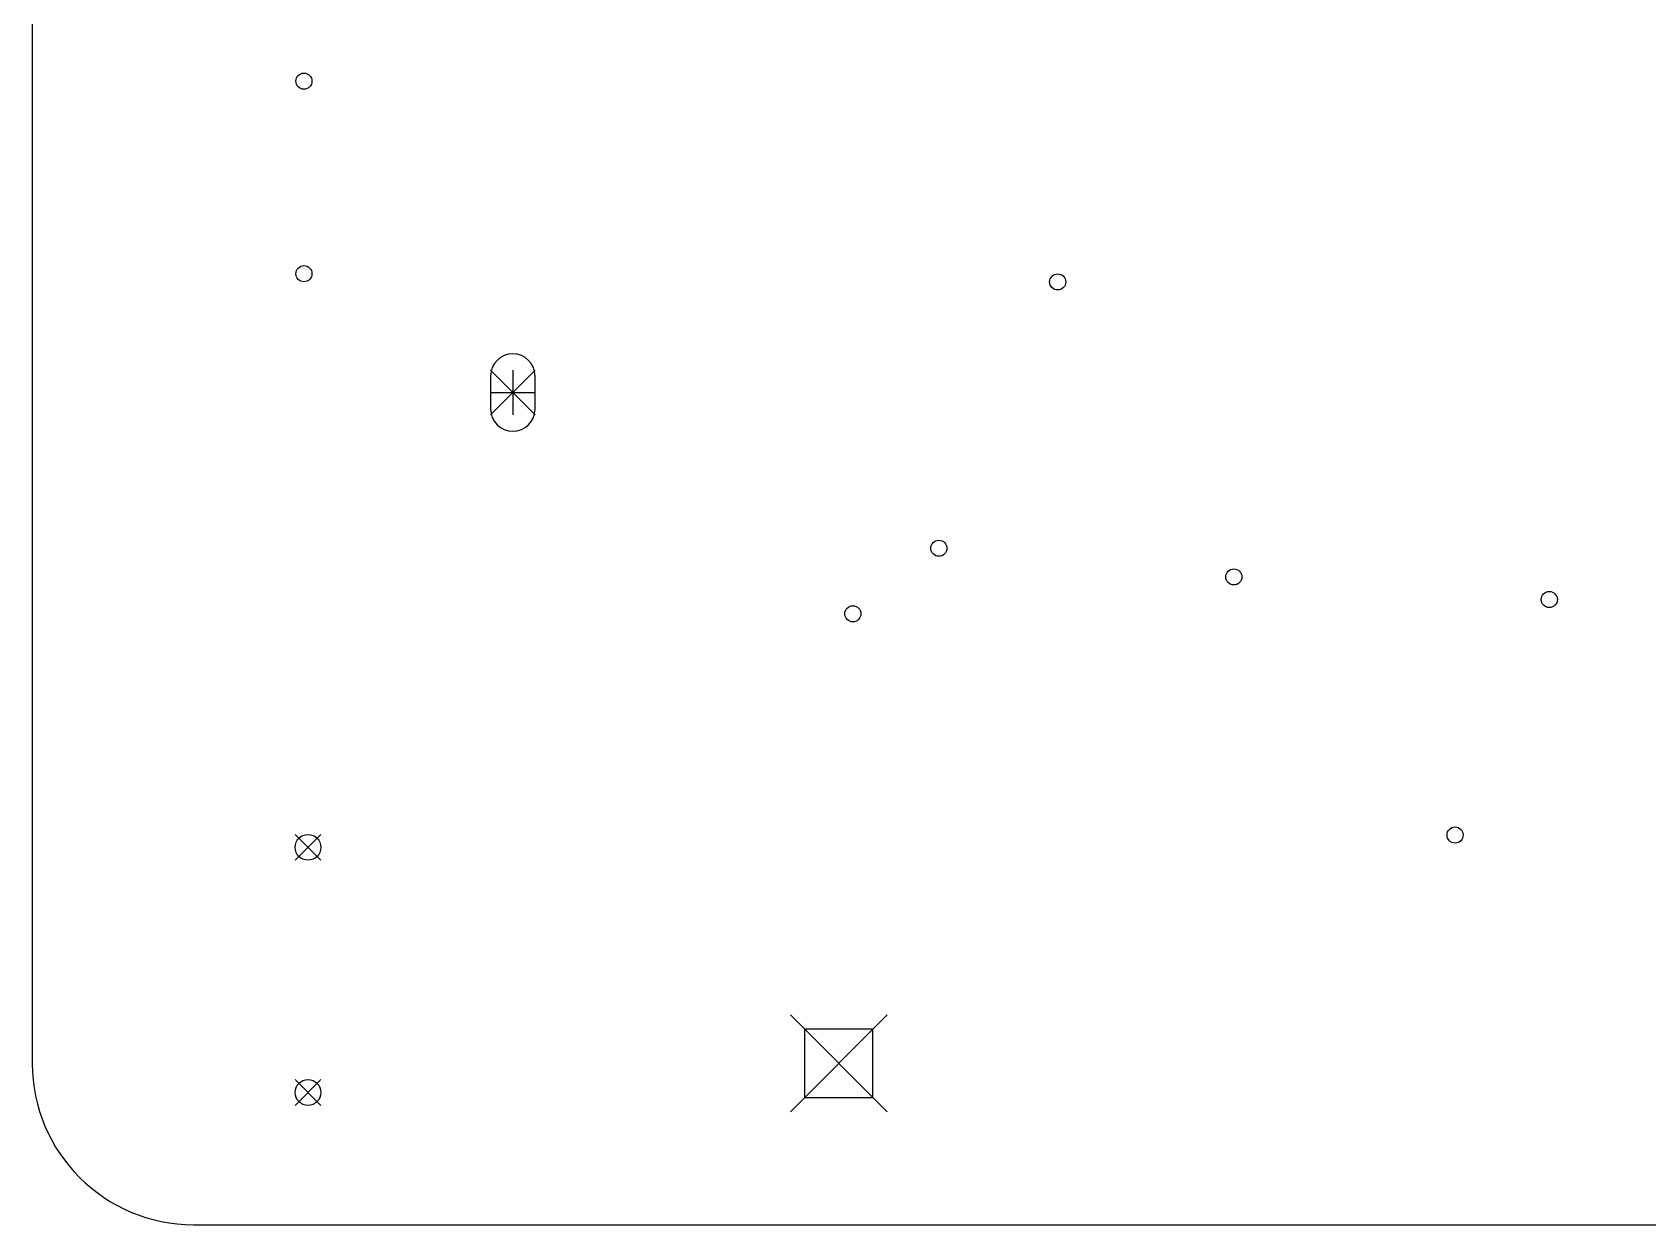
# Model space of a CAD drawing. Extents: x 48 to 150, y -176 to -50.
# Drawn here: x 50 to 100.1, y -150 to -113 of the extents above; entities that cross this region are included whole.
import ezdxf

# ---------------------------------------------------------------- set-up
doc = ezdxf.new("R2010")
doc.units = 0
doc.layers.add('BLACK', color=7, linetype='CONTINUOUS')

msp = doc.modelspace()

# ---------------------------------------------------------------- linework, layer by layer
at = {"layer": 'BLACK', "linetype": 'CONTINUOUS'}
for p, q in [((50, -55), (50, -145)), ((64.207, -123.516), (65.587, -124.896)), ((65.587, -123.516), (64.207, -124.896)), ((64.897, -123.516), (64.897, -124.896)), ((64.207, -123.696), (64.207, -124.716)), ((65.587, -124.716), (65.587, -123.696)), ((64.207, -124.206), (65.587, -124.206)), ((58.147, -137.903), (58.947, -138.703)), ((58.947, -137.903), (58.147, -138.703)), ((73.5, -143.5), (76.5, -146.5)), ((76.5, -143.5), (73.5, -146.5)), ((76.0607, -143.939), (73.9393, -143.939)), ((73.9393, -143.939), (73.9393, -146.061)), ((76.0607, -146.061), (76.0607, -143.939)), ((58.147, -145.503), (58.947, -146.303)), ((58.947, -145.503), (58.147, -146.303)), ((73.9393, -146.061), (76.0607, -146.061)), ((55, -150), (145, -150))]:
    msp.add_line(p, q, dxfattribs=at)
at = {"layer": 'BLACK'}
for centre, radius in [((58.42, -114.554), 0.25), ((58.42, -120.523), 0.25), ((81.788, -120.777), 0.25), ((78.105, -129.032), 0.25), ((87.249, -129.921), 0.25), ((97.028, -130.623), 0.25), ((75.438, -131.064), 0.25), ((94.107, -137.922), 0.25), ((58.547, -138.303), 0.4), ((58.547, -145.903), 0.4)]:
    msp.add_circle(centre, radius, dxfattribs=at)
for centre, radius, start, end in [((64.897, -123.696), 0.69, 0, 180), ((64.897, -124.716), 0.69, 180, 360), ((55, -145), 5, -180, -90)]:
    msp.add_arc(centre, radius, start, end, dxfattribs=at)

doc.saveas('drawing.dxf')
